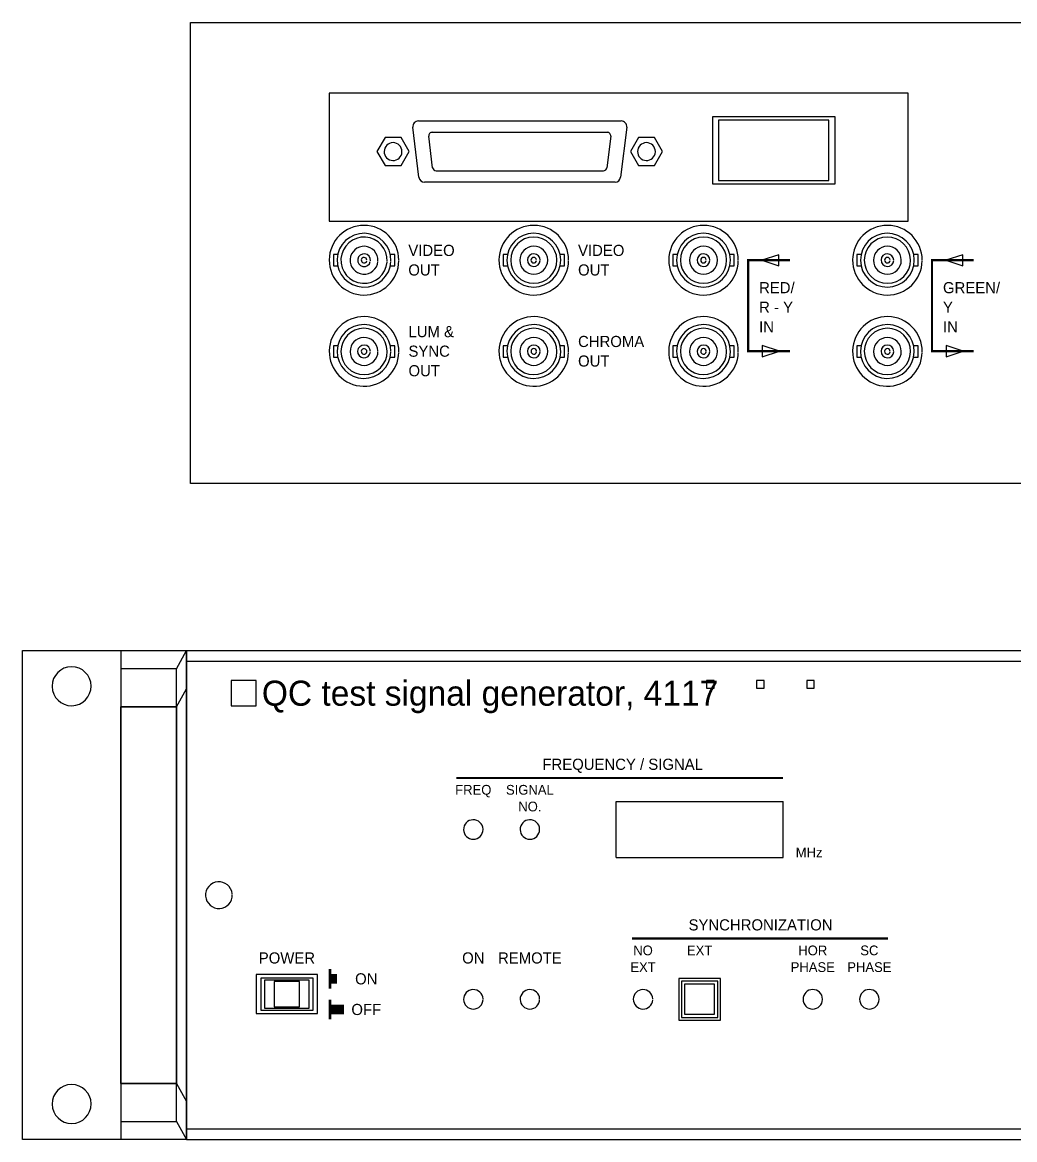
# Model space of a CAD drawing. Extents: x -9 to 472, y 133 to 334.
# Drawn here: x -9.5 to 168.7, y 133.1 to 333.7 of the extents above; entities that cross this region are included whole.
import ezdxf
from ezdxf.enums import TextEntityAlignment as Align

# ---------------------------------------------------------------- set-up
doc = ezdxf.new("R2010")
doc.units = 0
for name, color, linetype in [('115-1MAERKER', 5, 'CONTINUOUS'), ('115-1TEKST', 7, 'CONTINUOUS'), ('KOMPONENT', 10, 'CONTINUOUS')]:
    doc.layers.add(name, color=color, linetype=linetype)

msp = doc.modelspace()

# ---------------------------------------------------------------- linework, layer by layer
at = {"layer": '115-1MAERKER', "color": 0}
for points in [[(28, 211), (32.5, 211), (32.5, 215.5), (28, 215.5)], [(113.36, 214.15), (114.71, 214.15), (114.71, 215.5), (113.36, 215.5)], [(122.36, 214.15), (123.71, 214.15), (123.71, 215.5), (122.36, 215.5)], [(131.36, 214.15), (132.71, 214.15), (132.71, 215.5), (131.36, 215.5)]]:
    msp.add_lwpolyline(points, close=True, dxfattribs=at)
at = {"layer": '115-1TEKST', "color": 0}
for points, const_width in [([(128.32, 290.98), (120.82, 290.98), (120.82, 274.63), (128.32, 274.63)], 0.4), ([(161.34, 290.98), (153.84, 290.98), (153.84, 274.63), (161.34, 274.63)], 0.4), ([(68.42, 198.03), (127.12, 198.03)], 0.4), ([(99.97, 169.2), (145.93, 169.2)], 0.4), ([(45.76, 161.97), (47.01, 161.97)], 1.75), ([(45.76, 160.22), (45.76, 163.72)], 0.5), ([(45.76, 154.72), (45.76, 158.22)], 0.5), ([(45.76, 156.47), (48.26, 156.47)], 1.75)]:
    msp.add_lwpolyline(points, dxfattribs=dict(at, const_width=const_width))
for points in [[(123.3, 290.98), (126.35, 289.98), (126.35, 291.97), (123.3, 290.98)], [(156.32, 290.98), (159.37, 289.98), (159.37, 291.97), (156.32, 290.98)], [(126.45, 274.63), (123.35, 275.64), (123.35, 273.65), (126.45, 274.63)], [(159.47, 274.63), (156.37, 275.64), (156.37, 273.65), (159.47, 274.63)]]:
    msp.add_lwpolyline(points, close=True, dxfattribs=at)
at = {"layer": 'KOMPONENT', "color": 0}
for p, q in [((20.7, 333.68), (442.3, 333.68)), ((20.7, 250.9), (20.7, 333.68)), ((149.58, 320.98), (45.58, 320.98)), ((45.58, 320.98), (45.58, 297.98)), ((149.58, 297.98), (149.58, 320.98)), ((61.61, 315.98), (98.03, 315.98)), ((136.43, 316.7), (114.43, 316.7)), ((114.43, 316.7), (114.43, 304.7)), ((135.33, 316.1), (115.53, 316.1)), ((115.53, 316.1), (115.53, 305.3)), ((135.33, 305.3), (135.33, 316.1)), ((136.43, 304.7), (136.43, 316.7)), ((55.63, 312.98), (54.18, 310.48)), ((58.51, 312.98), (55.63, 312.98)), ((59.96, 310.48), (58.51, 312.98)), ((61.72, 305.86), (60.62, 314.86)), ((64.18, 307.57), (63.48, 313.23)), ((96.16, 313.23), (95.46, 307.57)), ((99.02, 314.86), (97.92, 305.86)), ((101.13, 312.98), (99.68, 310.48)), ((104.01, 312.98), (101.13, 312.98)), ((105.46, 310.48), (104.01, 312.98)), ((54.18, 310.48), (55.63, 307.98)), ((58.51, 307.98), (59.96, 310.48)), ((99.68, 310.48), (101.13, 307.98)), ((104.01, 307.98), (105.46, 310.48)), ((55.63, 307.98), (58.51, 307.98)), ((64.8, 307.02), (94.84, 307.02)), ((101.13, 307.98), (104.01, 307.98)), ((96.93, 304.98), (62.71, 304.98)), ((115.53, 305.3), (135.33, 305.3)), ((114.43, 304.7), (136.43, 304.7)), ((45.58, 297.98), (149.58, 297.98)), ((442.3, 250.9), (20.7, 250.9)), ((-9.5, 220.9), (8.2, 220.9)), ((-9.5, 133.1), (-9.5, 220.9)), ((8.2, 220.9), (20, 220.9)), ((8.2, 220.9), (8.2, 133.1)), ((20, 220.9), (443, 220.9)), ((20, 220.9), (20, 133.1)), ((20, 133.1), (20, 220.9)), ((20, 135), (20, 219)), ((20, 219), (443, 219)), ((18.2, 217.65), (8.2, 217.65)), ((8.2, 217.65), (8.2, 136.35)), ((18.2, 136.35), (18.2, 217.65)), ((18.2, 210.8), (8.2, 210.8)), ((8.2, 210.8), (8.2, 143.2)), ((18.2, 143.2), (18.2, 210.8)), ((97.12, 183.78), (97.12, 193.78)), ((97.12, 193.78), (127.12, 193.78)), ((127.12, 183.78), (127.12, 193.78)), ((97.12, 183.78), (127.12, 183.78)), ((43.5, 162.72), (32.5, 162.72)), ((32.5, 162.72), (32.5, 155.72)), ((43.5, 155.72), (43.5, 162.72)), ((42.7, 162.07), (33.3, 162.07)), ((33.3, 162.07), (33.3, 156.37)), ((42, 161.72), (34, 161.72)), ((34, 161.72), (34, 156.72)), ((40.25, 161.47), (35.75, 161.47)), ((35.75, 161.47), (35.75, 156.97)), ((40.25, 156.97), (40.25, 161.47)), ((42, 156.72), (42, 161.72)), ((42.7, 156.37), (42.7, 162.07)), ((115.87, 162.05), (108.37, 162.05)), ((108.37, 162.05), (108.37, 154.55)), ((115.37, 161.55), (108.87, 161.55)), ((108.87, 161.55), (108.87, 155.05)), ((114.82, 161), (109.42, 161)), ((109.42, 161), (109.42, 155.6)), ((114.82, 155.6), (114.82, 161)), ((115.37, 155.05), (115.37, 161.55)), ((115.87, 154.55), (115.87, 162.05)), ((34, 156.72), (42, 156.72)), ((35.75, 156.97), (40.25, 156.97)), ((32.5, 155.72), (43.5, 155.72)), ((33.3, 156.37), (42.7, 156.37)), ((108.37, 154.55), (115.87, 154.55)), ((108.87, 155.05), (115.37, 155.05)), ((109.42, 155.6), (114.82, 155.6)), ((8.2, 143.2), (18.2, 143.2)), ((8.2, 136.35), (18.2, 136.35)), ((443, 135), (20, 135)), ((8.2, 133.1), (-9.5, 133.1)), ((20, 133.1), (8.2, 133.1)), ((20, 133.1), (443, 133.1))]:
    msp.add_line(p, q, dxfattribs=at)
for points in [[(64.11, 313.94), (95.53, 313.94)], [(18.2, 217.65), (20, 220.9)], [(20, 219), (20, 135)], [(18.2, 210.8), (20, 214.05)], [(18.2, 143.2), (20, 139.95)], [(18.2, 136.35), (20, 133.1)]]:
    msp.add_lwpolyline(points, dxfattribs=at)
at = {"layer": 'KOMPONENT', "color": 0, "linetype": 'CONTINUOUS'}
for points in [[(47.14, 291.98), (46.36, 291.98), (46.36, 289.98)], [(56.58, 289.98), (57.36, 289.98), (57.36, 291.98), (56.58, 291.98)], [(77.62, 291.98), (76.84, 291.98), (76.84, 289.98)], [(87.06, 289.98), (87.84, 289.98), (87.84, 291.98), (87.06, 291.98)], [(108.1, 291.98), (107.32, 291.98), (107.32, 289.98)], [(117.54, 289.98), (118.32, 289.98), (118.32, 291.98), (117.54, 291.98)], [(141.12, 291.98), (140.34, 291.98), (140.34, 289.98)], [(150.56, 289.98), (151.34, 289.98), (151.34, 291.98), (150.56, 291.98)], [(46.36, 289.98), (47.14, 289.98)], [(76.84, 289.98), (77.62, 289.98)], [(107.32, 289.98), (108.1, 289.98)], [(140.34, 289.98), (141.12, 289.98)], [(47.14, 275.6), (46.36, 275.6), (46.36, 273.6)], [(56.58, 273.6), (57.36, 273.6), (57.36, 275.6), (56.58, 275.6)], [(77.62, 275.6), (76.84, 275.6), (76.84, 273.6)], [(87.06, 273.6), (87.84, 273.6), (87.84, 275.6), (87.06, 275.6)], [(108.1, 275.6), (107.32, 275.6), (107.32, 273.6)], [(117.54, 273.6), (118.32, 273.6), (118.32, 275.6), (117.54, 275.6)], [(141.12, 275.6), (140.34, 275.6), (140.34, 273.6)], [(150.56, 273.6), (151.34, 273.6), (151.34, 275.6), (150.56, 275.6)], [(46.36, 273.6), (47.14, 273.6)], [(76.84, 273.6), (77.62, 273.6)], [(107.32, 273.6), (108.1, 273.6)], [(140.34, 273.6), (141.12, 273.6)]]:
    msp.add_lwpolyline(points, dxfattribs=at)
at = {"layer": 'KOMPONENT', "color": 0}
msp.add_lwpolyline([(18.2, 143.2), (8.2, 143.2), (8.2, 210.8), (18.2, 210.8)], close=True, dxfattribs=at)
for centre, radius, start, end in [((61.61, 314.98), 1, 90, 186.9968), ((98.03, 314.98), 1, 353.0032, 90), ((64.11, 313.31), 0.629, 90, 186.9968), ((95.53, 313.31), 0.629, 353.0032, 90), ((57.07, 310.48), 1.6, 0.6993, 357.6417), ((102.57, 310.48), 1.6, 0.722, 357.6701), ((64.8, 307.65), 0.629, 186.9968, 270), ((94.84, 307.65), 0.629, 270, 353.0032), ((62.71, 305.98), 1, 186.9968, 270), ((96.93, 305.98), 1, 270, 353.0032), ((51.86, 290.98), 6.25, 0.1552, 359.1132), ((82.34, 290.98), 6.25, 0.1552, 359.1132), ((112.82, 290.98), 6.25, 0.1552, 359.1132), ((145.84, 290.98), 6.25, 0.1552, 359.1132), ((51.86, 274.6), 6.25, 359.4819, 358.4401), ((82.34, 274.6), 6.25, 359.4819, 358.4401), ((112.82, 274.6), 6.25, 359.4819, 358.4401), ((145.84, 274.6), 6.25, 359.4819, 358.4401), ((-0.65, 214.5), 3.5, 180.9022, 180), ((71.48, 188.78), 1.75, 2.5851, 359.6231), ((81.64, 188.78), 1.75, 2.5851, 359.6231), ((25.8, 177), 2.4, 5.9777, 2.3682), ((71.48, 158.3), 1.75, 2.5851, 359.6231), ((71.48, 158.3), 1.75, 2.5851, 359.6231), ((81.64, 158.3), 1.75, 2.5851, 359.6231), ((81.64, 158.3), 1.75, 2.5851, 359.6231), ((101.96, 158.3), 1.75, 2.5492, 356.7094), ((101.96, 158.3), 1.75, 2.5492, 356.7094), ((132.44, 158.3), 1.75, 1.1645, 359.0489), ((132.44, 158.3), 1.75, 1.1645, 359.0489), ((142.6, 158.3), 1.75, 1.1579, 359.1089), ((142.6, 158.3), 1.75, 1.1579, 359.1089), ((-0.65, 139.5), 3.5, 180.9022, 180)]:
    msp.add_arc(centre, radius, start, end, dxfattribs=at)
at = {"layer": 'KOMPONENT', "color": 0, "linetype": 'CONTINUOUS'}
for centre, radius, start, end in [((51.86, 290.98), 4.83, 358.7065, 357.3564), ((51.86, 290.98), 4.15, 356.9435, 355.3872), ((82.34, 290.98), 4.83, 0.503, 359.8938), ((82.34, 290.98), 4.15, 0.5785, 359.8778), ((112.82, 290.98), 4.83, 0.503, 359.8938), ((112.82, 290.98), 4.15, 0.5785, 359.8778), ((145.84, 290.98), 4.83, 0.503, 359.8938), ((145.84, 290.98), 4.15, 0.5785, 359.8778), ((51.86, 290.98), 2.5, 357.4013, 354.6974), ((82.34, 290.98), 2.5, 0.9642, 359.7964), ((112.82, 290.98), 2.5, 0.9642, 359.7964), ((145.84, 290.98), 2.5, 0.9642, 359.7964), ((51.86, 290.98), 1.15, 354.317, 348.4976), ((51.86, 290.98), 0.5, 0.5238, 348.4952), ((82.34, 290.98), 1.15, 359.5299, 356.8366), ((82.34, 290.98), 0.5, 5.2539, 352.5486), ((112.82, 290.98), 1.15, 359.5299, 356.8366), ((112.82, 290.98), 0.5, 5.2539, 352.5486), ((145.84, 290.98), 1.15, 359.5299, 356.8366), ((145.84, 290.98), 0.5, 5.2539, 352.5486), ((51.86, 274.6), 4.83, 359.8539, 358.4996), ((82.34, 274.6), 4.83, 359.4252, 358.8739), ((112.82, 274.6), 4.83, 359.4252, 358.8739), ((145.84, 274.6), 4.83, 359.4252, 358.8739), ((51.86, 274.6), 4.15, 0.7637, 0.0947), ((51.86, 274.6), 2.5, 2.4164, 359.7006), ((82.34, 274.6), 4.15, 359.9834, 359.3345), ((82.34, 274.6), 2.5, 1.0362, 359.9727), ((112.82, 274.6), 4.15, 359.9834, 359.3345), ((112.82, 274.6), 2.5, 1.0362, 359.9727), ((145.84, 274.6), 4.15, 359.9834, 359.3345), ((145.84, 274.6), 2.5, 1.0362, 359.9727), ((51.86, 274.6), 1.15, 359.3435, 353.4149), ((51.86, 274.6), 0.5, 354.8914, 349.0357), ((82.34, 274.6), 1.15, 359.9376, 357.5895), ((82.34, 274.6), 0.5, 359.8471, 353.9093), ((112.82, 274.6), 1.15, 359.9376, 357.5895), ((112.82, 274.6), 0.5, 359.8471, 353.9093), ((145.84, 274.6), 1.15, 359.9376, 357.5895), ((145.84, 274.6), 0.5, 359.8471, 353.9093)]:
    msp.add_arc(centre, radius, start, end, dxfattribs=at)

# ---------------------------------------------------------------- texts
at = {"layer": '115-1TEKST', "color": 0}
for s, height, p in [('VIDEO', 2, (59.81, 291.74)), ('VIDEO', 2, (90.29, 291.74)), ('OUT', 2, (59.81, 288.23)), ('OUT', 2, (90.29, 288.23)), ('RED/', 2, (122.8, 285.05)), ('GREEN/', 2, (155.82, 285.05)), ('R - Y', 2, (122.8, 281.54)), ('Y', 2, (155.82, 281.54)), ('LUM &', 2, (59.84, 277.16)), ('IN', 2, (122.8, 278.02)), ('IN', 2, (155.82, 278.02)), ('CHROMA', 2, (90.29, 275.39)), ('SYNC', 2, (59.84, 273.65)), ('OUT', 2, (90.29, 271.88)), ('OUT', 2, (59.84, 270.14)), ('QC test signal generator, 4117', 4.5, (33.51, 211))]:
    msp.add_text(s, height=height, dxfattribs=at).set_placement(p)
for s, p in [('FREQUENCY / SIGNAL', (98.3, 199.49)), ('SYNCHRONIZATION', (123.06, 170.66)), ('POWER', (38.01, 164.72)), ('ON', (52.26, 160.97)), ('OFF', (52.26, 155.47))]:
    msp.add_text(s, height=2, dxfattribs=at).set_placement(p, align=Align.CENTER)
at = {"layer": '115-1TEKST', "color": 0, "linetype": 'CONTINUOUS'}
for s, height, p in [('FREQ', 1.75, (71.48, 195.03)), ('SIGNAL', 1.75, (81.64, 195.03)), ('NO.', 1.75, (81.64, 192.03)), ('MHz', 1.75, (131.78, 183.78)), ('ON', 2, (71.48, 164.72)), ('REMOTE', 2, (81.64, 164.72)), ('NO', 1.75, (101.96, 166.2)), ('EXT', 1.75, (112.12, 166.2)), ('HOR', 1.75, (132.44, 166.2)), ('SC', 1.75, (142.6, 166.2)), ('EXT', 1.75, (101.96, 163.2)), ('PHASE', 1.75, (132.44, 163.2)), ('PHASE', 1.75, (142.6, 163.2))]:
    msp.add_text(s, height=height, dxfattribs=at).set_placement(p, align=Align.CENTER)

doc.saveas('drawing.dxf')
